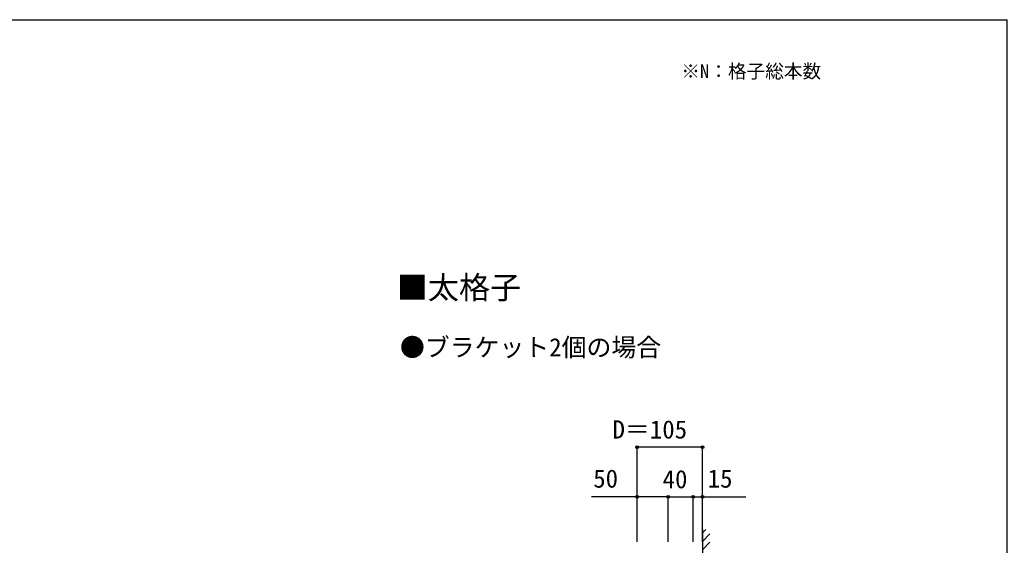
# Model space of a CAD drawing. Units: millimetres, scale not verified. Extents: x -1750 to 1750, y -2608 to 2592.
# Drawn here: x 162 to 1750, y 1646 to 2492 of the extents above; entities that cross this region are included whole.
import ezdxf
from ezdxf.enums import TextEntityAlignment as Align

# ---------------------------------------------------------------- set-up
doc = ezdxf.new("R2010")
doc.units = ezdxf.units.MM
doc.header["$LTSCALE"] = 14
for name, color, linetype in [('0-2_USER1', 3, 'Continuous'), ('0-6_YKK_D', 6, 'Continuous'), ('0-7_YKK_ZWAK', 7, 'Continuous'), ('0-8_YSS_K', 3, 'Continuous')]:
    doc.layers.add(name, color=color, linetype=linetype)
doc.styles.add('ＭＳ ゴシック', font='')
doc.styles.get('ＭＳ ゴシック').set_extended_font_data('MS Gothic')

msp = doc.modelspace()

# ---------------------------------------------------------------- linework, layer by layer
at = {"layer": '0-6_YKK_D'}
for p, q in [((1155, 1651.5), (1155, 1805)), ((1260, 1804), (1155, 1804)), ((1260, 1651.5), (1260, 1805)), ((1155, 1651.5), (1155, 1725)), ((1205, 1651.5), (1205, 1725)), ((1205, 1651.5), (1205, 1725)), ((1205, 1724), (1245, 1724)), ((1245, 1651.5), (1245, 1725)), ((1245, 1651.5), (1245, 1725)), ((1260, 1651.5), (1260, 1725))]:
    msp.add_line(p, q, dxfattribs=at)
for points in [[(1205, 1724), (1155, 1724), (1081.32, 1724)], [(1245, 1724), (1260, 1724), (1329.59, 1724)]]:
    msp.add_lwpolyline(points, dxfattribs=at)
for centre in [(1155, 1804), (1260, 1804), (1155, 1724), (1205, 1724), (1205, 1724), (1245, 1724), (1245, 1724), (1260, 1724)]:
    msp.add_circle(centre, 2.12, dxfattribs=at)
at = {"layer": '0-7_YKK_ZWAK'}
msp.add_line((-1750, 2491.5), (1750, 2491.5), dxfattribs=at)
msp.add_lwpolyline([(-1750, -2608.5), (1750, -2608.5), (1750, 2491.5)], dxfattribs=at)
at = {"layer": '0-8_YSS_K'}
for p, q in [((1260, 1671.5), (1260, 1357)), ((1260, 1665.89), (1265.61, 1671.5)), ((1260, 1652.42), (1272, 1664.42)), ((1260, 1638.95), (1272, 1650.95))]:
    msp.add_line(p, q, dxfattribs=at)

# ---------------------------------------------------------------- texts
at = {"layer": '0-2_USER1', "style": 'ＭＳ ゴシック'}
for s, height, p in [('※N：格子総本数', 21.99, (1225.91, 2391.05)), ('■太格子', 36.66, (768.49, 2031.41)), ('●ブラケット2個の場合\u3000', 29.33, (773.55, 1941.18))]:
    msp.add_text(s, height=height, dxfattribs=at).set_placement(p, align=Align.BOTTOM_LEFT)
at = {"layer": '0-6_YKK_D', "style": 'ＭＳ ゴシック'}
for s, p in [('D＝105', (1115.45, 1809)), ('50', (1084.36, 1730)), ('40', (1195.91, 1729)), ('15', (1268.36, 1730))]:
    msp.add_text(s, height=29.33, dxfattribs=at).set_placement(p, align=Align.BOTTOM_LEFT)

doc.saveas('drawing.dxf')
